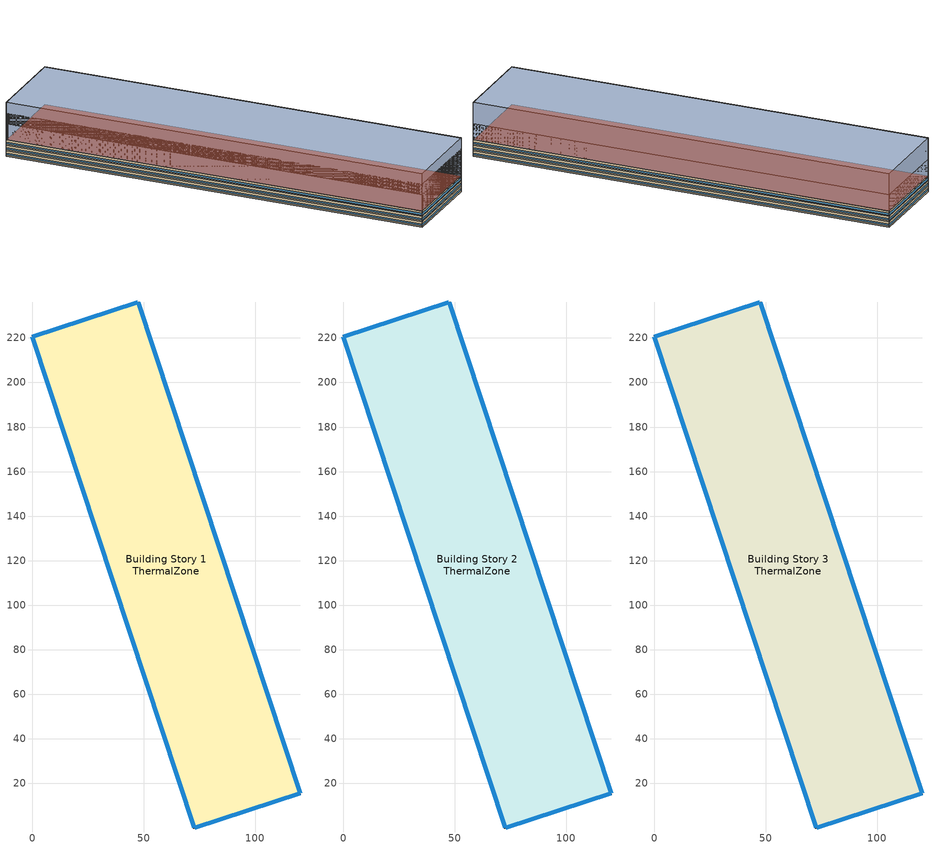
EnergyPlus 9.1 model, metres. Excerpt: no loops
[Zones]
Building Story 1 ThermalZone
 floor ground (Typical Insulated Carpeted 6in Slab Floor): 72.78,0 0,220.61 47.41,236.14 120.19,15.53 z0
 wall outside (Typical Insulated Steel Framed Exterior Wall R-11.9): 0,220.61 72.78,0 120.19,15.53 47.41,236.14 0,220.61 z0:3
 window (U 0.57 SHGC 0.49 Dbl Blue 6mm/6mm Air): 0.01,220.59 72.77,0.02 / 47.38,236.13 0.02,220.62 / 120.18,15.55 47.41,236.11 / 72.8,0.01 120.16,15.52 z0.76:1.66
 ceiling adiabatic (Typical IEAD Roof R-15.87): 120.19,15.53 47.41,236.14 0,220.61 72.78,0 z3
Building Story 2 ThermalZone
 floor adiabatic (Typical Interior Floor): 72.78,0 0,220.61 47.41,236.14 120.19,15.53 z3
 wall outside (Typical Insulated Steel Framed Exterior Wall R-11.9): 120.19,15.53 47.41,236.14 0,220.61 72.78,0 120.19,15.53 z3:6
 window (U 0.57 SHGC 0.49 Dbl Blue 6mm/6mm Air): 120.18,15.55 47.41,236.11 / 72.8,0.01 120.16,15.52 / 0.01,220.59 72.77,0.02 / 47.38,236.13 0.02,220.62 z3.76:4.66
 ceiling adiabatic (Typical Interior Ceiling): 120.19,15.53 47.41,236.14 0,220.61 72.78,0 z6
Building Story 3 ThermalZone
 floor adiabatic (Typical Insulated Carpeted 6in Slab Floor): 72.78,0 0,220.61 47.41,236.14 120.19,15.53 z6
 wall outside (Typical Insulated Steel Framed Exterior Wall R-11.9): 0,220.61 72.78,0 120.19,15.53 47.41,236.14 0,220.61 z6:9
 window (U 0.57 SHGC 0.49 Dbl Blue 6mm/6mm Air): 0.01,220.59 72.77,0.02 / 47.38,236.13 0.02,220.62 / 120.18,15.55 47.41,236.11 / 72.8,0.01 120.16,15.52 z6.76:7.66
 roof outside (Typical IEAD Roof R-15.87): 120.19,15.53 47.41,236.14 0,220.61 72.78,0 z9
shading: 72.78,0 120.19,15.53 / 120.19,15.53 47.41,236.14 / 47.41,236.14 0,220.61 / 0,220.61 72.78,0 z0:3; 0,220.61 72.78,0 / 72.78,0 120.19,15.53 / 120.19,15.53 47.41,236.14 / 47.41,236.14 0,220.61 z0:18; 0,220.61 72.78,0 / 72.78,0 120.19,15.53 / 120.19,15.53 47.41,236.14 / 47.41,236.14 0,220.61 z0:30; 0,220.61 72.78,0 / 72.78,0 120.19,15.53 / 120.19,15.53 47.41,236.14 / 47.41,236.14 0,220.61 z0:9; 0,220.61 72.78,0 / 72.78,0 120.19,15.53 / 120.19,15.53 47.41,236.14 / 47.41,236.14 0,220.61 z0:24; 72.78,0 0,220.61 47.41,236.14 120.19,15.53 z0; 120.19,15.53 47.41,236.14 0,220.61 72.78,0 z3; 120.19,15.53 47.41,236.14 0,220.61 72.78,0 z18; 72.78,0 0,220.61 47.41,236.14 120.19,15.53 z0; 72.78,0 0,220.61 47.41,236.14 120.19,15.53 z0; 120.19,15.53 47.41,236.14 0,220.61 72.78,0 z30; 72.78,0 0,220.61 47.41,236.14 120.19,15.53 z0; 120.19,15.53 47.41,236.14 0,220.61 72.78,0 z9; 72.78,0 0,220.61 47.41,236.14 120.19,15.53 z0; 120.19,15.53 47.41,236.14 0,220.61 72.78,0 z24
[Building]
Mall 1: Terrain=City
[Site:Location]
Buffalo Niagara Intl Ap_NY_USA: Latitude {deg}=42.817; Longitude {deg}=-78.8492; Time Zone {hr}=-5; Elevation {m}=215
[Site:GroundTemperature:BuildingSurface]
19.527, 19.502, 19.536, 19.598, 20.002, 21.64, 22.225, 22.375, 21.449, 20.121, 19.802, 19.633
[Site:WaterMainsTemperature]
Calculation Method=Correlation; Annual Average Outdoor Air Temperature {C}=8.96667; Maximum Difference In Monthly Average Outdoor Air Temperatures {deltaC}=26.2
[SizingPeriod:DesignDay] Day of Month=21; Dry-Bulb Temperature Range Modifier Type=DefaultMultipliers; Humidity Condition Type=Wetbulb; Barometric Pressure {Pa}=98769; Rain Indicator=No; Snow Indicator=No; Daylight Saving Time Indicator=No
Name | Month | Day Type | Maximum Dry-Bulb Temperature {C} | Daily Dry-Bulb Temperature Range {deltaC} | Wetbulb or DewPoint at Maximum Dry-Bulb {C} | Wind Speed {m/s} | Wind Direction {deg} | Solar Model Indicator | ASHRAE Clear Sky Optical Depth for Beam Irradiance (taub) | ASHRAE Clear Sky Optical Depth for Diffuse Irradiance (taud) | Sky Clearness
Buffalo Niagara Intl Ap Ann Clg .4% Condns DB=>MWB | 7 | SummerDesignDay | 30.3 | 9.3 | 21.8 | 5.7 | 240 | ASHRAETau | 0.462 | 2.001
Buffalo Niagara Intl Ap Ann Clg .4% Condns WB=>MDB | 7 | SummerDesignDay | 27.8 | 9.3 | 23.8 | 5.7 | 240 | ASHRAETau | 0.462 | 2.001
Buffalo Niagara Intl Ap Ann Htg 99.6% Condns DB | 1 | WinterDesignDay | -16.3 | 0 | -16.3 | 5.1 | 270 | ASHRAEClearSky |  |  | 0
[Material] Thermal Absorptance=0.9
Name | Roughness | Thickness {m} | Conductivity {W/m-K} | Density {kg/m3} | Specific Heat {J/kg-K} | Solar Absorptance | Visible Absorptance
100mm Normalweight concrete floor | MediumRough | 0.1016 | 2.31045 | 2322 | 832.557 | 0 | 0
25mm Stucco | Smooth | 0.0254 | 0.72 | 1856 | 840 | 0.7 | 0.7
5/8 in. Gypsum Board | MediumSmooth | 0.0159 | 0.16 | 800 | 1090 | 0.7 | 0.7
6 in. Normalweight Concrete Floor | MediumRough | 0.1524 | 2.31 | 2322 | 832 | 0.7 | 0.7
Metal Roof Surface | Smooth | 0.0008 | 45.28 | 7824 | 500 | 0.7 | 0.7
Roof Membrane | VeryRough | 0.0095 | 0.16 | 1121.29 | 1460 | 0.7 | 0.7
[Material:NoMass] Roughness=Smooth; Thermal Absorptance=0.9; Solar Absorptance=0.7
Name | Thermal Resistance {m2-K/W} | Visible Absorptance
CP02 CARPET PAD; Typical Carpet Pad | 0.21648 | 0.8
Typical Insulation R-14.76 | 2.59864 | 0.7
Typical Insulation R-9.73 | 1.71283 | 0.7
[WindowMaterial:Gas]
AIR 6MM: Gas Type=Air; Thickness {m}=0.0063
[WindowMaterial:Glazing] Optical Data Type=SpectralAverage; Thickness {m}=0.006; Infrared Transmittance at Normal Incidence=0; Front Side Infrared Hemispherical Emissivity=0.84; Back Side Infrared Hemispherical Emissivity=0.84; Conductivity {W/m-K}=0.9; Dirt Correction Factor for Solar and Visible Transmittance=1; Solar Diffusing=No
Name | Solar Transmittance at Normal Incidence | Front Side Solar Reflectance at Normal Incidence | Back Side Solar Reflectance at Normal Incidence | Visible Transmittance at Normal Incidence | Front Side Visible Reflectance at Normal Incidence | Back Side Visible Reflectance at Normal Incidence
BLUE 6MM | 0.48 | 0.05 | 0.05 | 0.57 | 0.06 | 0.06
CLEAR 6MM | 0.775 | 0.071 | 0.071 | 0.881 | 0.08 | 0.08
[Construction]
Typical IEAD Roof R-15.87: Roof Membrane, Typical Insulation R-14.76, Metal Roof Surface
Typical Insulated Carpeted 6in Slab Floor: 6 in. Normalweight Concrete Floor, Typical Carpet Pad
Typical Insulated Steel Framed Exterior Wall R-11.9: 25mm Stucco, 5/8 in. Gypsum Board, Typical Insulation R-9.73, 5/8 in. Gypsum Board
Typical Interior Ceiling: CP02 CARPET PAD, 100mm Normalweight concrete floor
Typical Interior Floor: 100mm Normalweight concrete floor, CP02 CARPET PAD
U 0.57 SHGC 0.49 Dbl Blue 6mm/6mm Air: BLUE 6MM, AIR 6MM, CLEAR 6MM
[Zone]
Building Story 1 ThermalZone; Building Story 2 ThermalZone; Building Story 3 ThermalZone
[AvailabilityManager:NightCycle] Applicability Schedule=Always On Discrete; Fan Schedule=Always On Discrete; Control Type=CycleOnAny; Thermostat Tolerance {deltaC}=1; Cycling Run Time Control Type=FixedRunTime; Cycling Run Time {s}=1800
Availability Manager Night Cycle 1; Availability Manager Night Cycle 2; Availability Manager Night Cycle 3
[AvailabilityManager:Scheduled] Schedule=Always On Discrete
1 Zone VAV OA System Availability Manager; 1 Zone VAV 1 OA System Availability Manager; 1 Zone VAV 2 OA System Availability Manager
[Exterior:Lights] Control Option=AstronomicalClock
Name | Schedule | Design Level {W}
Building Facades | Schedule Ruleset 1 | 3532.75
Main Entries | Always On Discrete | 17971.6
Other Doors | Always On Discrete | 6589.6
Parking Areas and Drives | Always On Discrete | 105792
[Schedule:Day:Interval]
Schedule Day 29: No, 06:00, 0, 24:00, 1
[Schedule:Week:Daily]
Schedule Ruleset 1 Week Rule - Jan1-Dec31: Schedule Day 29, Schedule Day 29, Schedule Day 29, Schedule Day 29, Schedule Day 29, Schedule Day 29, Schedule Day 29, Schedule Day 29, Schedule Day 29, Schedule Day 29, Schedule Day 29, Schedule Day 29
[Schedule:Year]
Schedule Ruleset 1: Schedule Ruleset 1 Week Rule - Jan1-Dec31, 1, 1, 12, 31
[Schedule:Constant]
Always On Discrete: Hourly Value=1
